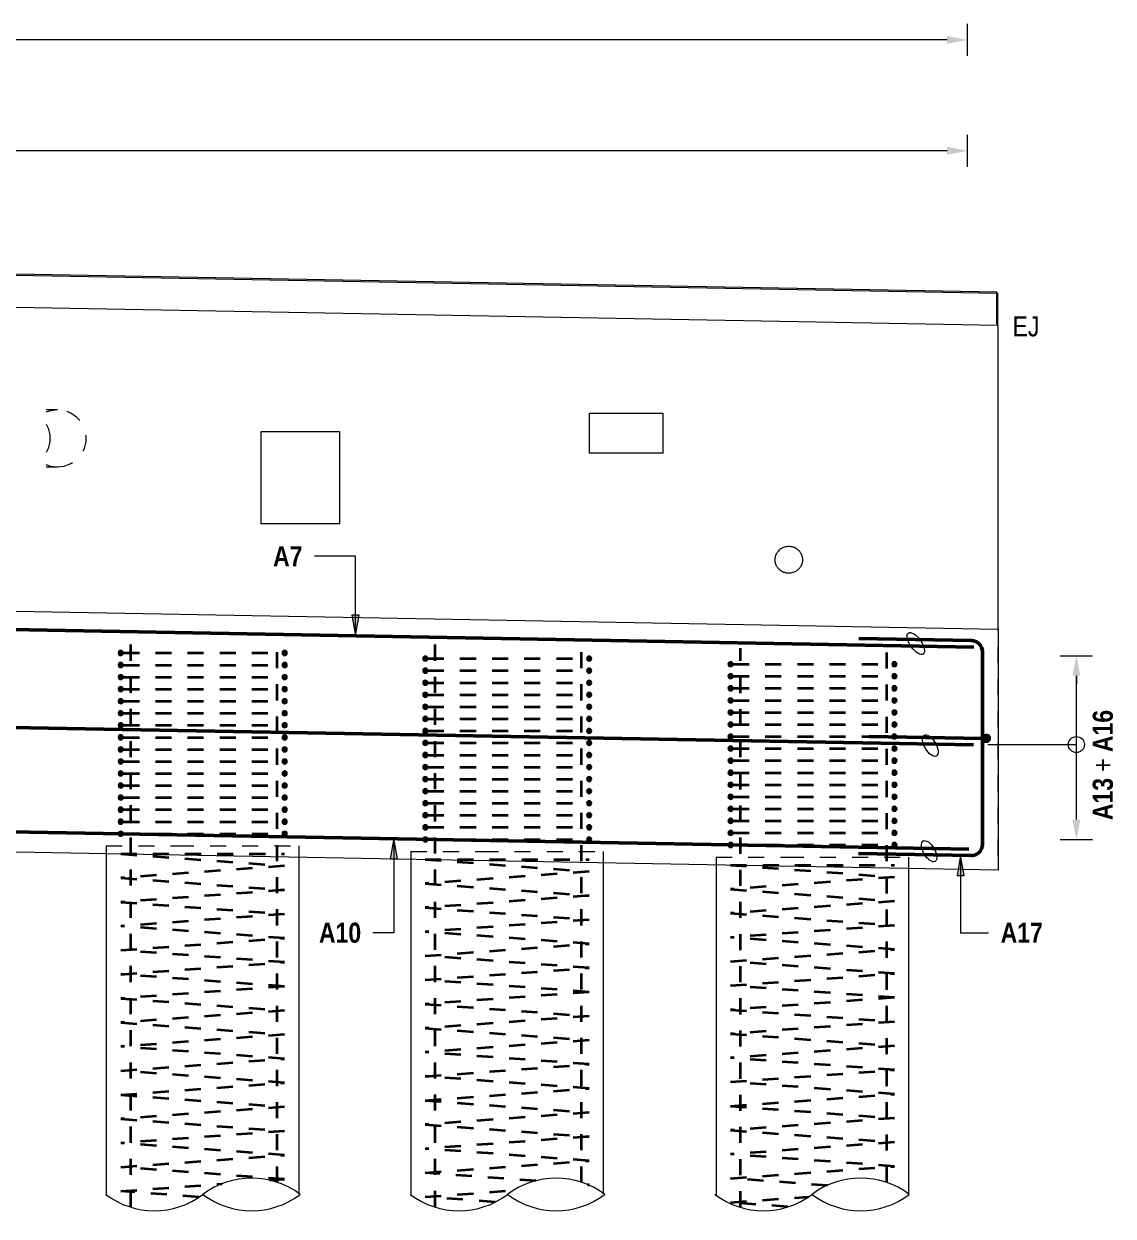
# Model space of a CAD drawing. Header units: metres. Extents: x -1137 to -1030, y 3 to 549.
# Drawn here: x -1072.3 to -1065.52, y 16.15 to 23.57 of the extents above; entities that cross this region are included whole.
import ezdxf

# ---------------------------------------------------------------- set-up
doc = ezdxf.new("R2010")
doc.units = ezdxf.units.M
doc.linetypes.add('JacobsDash', pattern=[0.0045, 0.003, -0.0015])
for name, color, linetype, lineweight in [('A-ANNO-NOTE', 7, 'Continuous', 9), ('A-DETL', 7, 'Continuous', 13), ('A-DETL-GENF', 7, 'Continuous', 9), ('G-ANNO-TEXT', 7, 'Continuous', 9), ('S-BEAM', 7, 'Continuous', 50), ('S-BEAM-HDLN', 7, 'JacobsDash', 18), ('S-FNDN', 7, 'Continuous', 50), ('S-FNDN-HDLN', 7, 'JacobsDash', 18)]:
    doc.layers.add(name, color=color, linetype=linetype, lineweight=lineweight)
doc.styles.add('Arial Narrow_1', font='ARIALN.TTF', dxfattribs={"height": 0.125})
doc.styles.add('Arial Narrow_B', font='ARIALNB.TTF', dxfattribs={"height": 0.125})

# ---------------------------------------------------------------- blocks, each defined once
blk = doc.blocks.new('01_SFO_FRP_Pile_CastInPlace_CS_BR08 - CAST-IN-PLACE PILE - 1200-8642320-DRG-2873075 - ELEVATION - ABUTMENT B Copy 1')
at = {"layer": 'S-FNDN', "lineweight": 13}
for p, q in [((-1106.7985, 18.3321), (-1106.7985, 16.2771)), ((-1105.5985, 16.2836), (-1105.5985, 18.3102))]:
    blk.add_line(p, q, dxfattribs=at)
at = {"layer": 'S-FNDN-HDLN', "lineweight": 13}
for p, q in [((-1106.7985, 18.3819), (-1106.7985, 18.3321)), ((-1106.7985, 18.3819), (-1106.3526, 18.3819)), ((-1106.3526, 18.3819), (-1105.5985, 18.3819)), ((-1105.5985, 18.3102), (-1105.5985, 18.3819))]:
    blk.add_line(p, q, dxfattribs=at)
blk = doc.blocks.new('01_SFO_FRP_Pile_CastInPlace_CS_BR08 - CAST-IN-PLACE PILE - 1200-8642223-DRG-2873075 - ELEVATION - ABUTMENT B Copy 1')
at = {"layer": 'S-FNDN', "lineweight": 13}
for p, q in [((-1110.5931, 18.4014), (-1110.5931, 16.2801)), ((-1109.3931, 16.2865), (-1109.3931, 18.3795))]:
    blk.add_line(p, q, dxfattribs=at)
at = {"layer": 'S-FNDN-HDLN', "lineweight": 13}
for p, q in [((-1110.5931, 18.4519), (-1110.5931, 18.4014)), ((-1110.5931, 18.4519), (-1110.1472, 18.4519)), ((-1110.1472, 18.4519), (-1109.3931, 18.4519)), ((-1109.3931, 18.3795), (-1109.3931, 18.4519))]:
    blk.add_line(p, q, dxfattribs=at)
blk = doc.blocks.new('01_SFO_FRP_Pile_CastInPlace_CS_BR08 - CAST-IN-PLACE PILE - 1200-8642276-DRG-2873075 - ELEVATION - ABUTMENT B Copy 1')
at = {"layer": 'S-FNDN', "lineweight": 13}
for p, q in [((-1108.6981, 18.3668), (-1108.6981, 16.2801)), ((-1107.4981, 16.2865), (-1107.4981, 18.3449))]:
    blk.add_line(p, q, dxfattribs=at)
at = {"layer": 'S-FNDN-HDLN', "lineweight": 13}
for p, q in [((-1108.6981, 18.4169), (-1108.6981, 18.3668)), ((-1108.6981, 18.4169), (-1108.2522, 18.4169)), ((-1108.2522, 18.4169), (-1107.4981, 18.4169)), ((-1107.4981, 18.3449), (-1107.4981, 18.4169))]:
    blk.add_line(p, q, dxfattribs=at)
blk = doc.blocks.new('S_Det_Reinf_Bar Section_2D Grey - N32-6361576-DRG-2873075 - ELEVATION - ABUTMENT B Copy 1')
at = {"layer": 'A-DETL-GENF', "true_color": 0x808080}
blk.add_hatch(color=8, dxfattribs=at).paths.add_polyline_path([(-1135.1405, 18.352), (-1135.1364, 18.3526), (-1135.1325, 18.3542), (-1135.1292, 18.3567), (-1135.1267, 18.36), (-1135.1251, 18.3639), (-1135.1245, 18.368), (-1135.1251, 18.3722), (-1135.1267, 18.376), (-1135.1292, 18.3793), (-1135.1325, 18.3819), (-1135.1364, 18.3835), (-1135.1405, 18.384), (-1135.1447, 18.3835), (-1135.1485, 18.3819), (-1135.1519, 18.3793), (-1135.1544, 18.376), (-1135.156, 18.3722), (-1135.1565, 18.368), (-1135.156, 18.3639), (-1135.1544, 18.36), (-1135.1519, 18.3567), (-1135.1485, 18.3542), (-1135.1447, 18.3526)])
at = {"layer": 'A-DETL-GENF', "color": 8, "lineweight": 18, "true_color": 0x808080}
for start, end in [(0, 180), (180, 0)]:
    blk.add_arc((-1135.1405, 18.368), 0.016, start, end, dxfattribs=at)
blk = doc.blocks.new('S_Det_Reinf_Bar Section_2D Grey - N32-6361679-DRG-2873075 - ELEVATION - ABUTMENT B Copy 1')
at = {"layer": 'A-DETL-GENF', "true_color": 0x808080}
blk.add_hatch(color=8, dxfattribs=at).paths.add_polyline_path([(-1134.1205, 18.352), (-1134.1153, 18.353), (-1134.1125, 18.3542), (-1134.1092, 18.3567), (-1134.1067, 18.36), (-1134.1051, 18.3639), (-1134.1045, 18.368), (-1134.1051, 18.3722), (-1134.1067, 18.376), (-1134.1092, 18.3793), (-1134.1125, 18.3819), (-1134.1164, 18.3835), (-1134.1205, 18.384), (-1134.1247, 18.3835), (-1134.1285, 18.3819), (-1134.1319, 18.3793), (-1134.1344, 18.376), (-1134.136, 18.3722), (-1134.1365, 18.368), (-1134.136, 18.3639), (-1134.1344, 18.36), (-1134.1319, 18.3567), (-1134.1285, 18.3542), (-1134.1247, 18.3526)])
at = {"layer": 'A-DETL-GENF', "color": 8, "lineweight": 18, "true_color": 0x808080}
for start, end in [(0, 180), (180, 0)]:
    blk.add_arc((-1134.1205, 18.368), 0.016, start, end, dxfattribs=at)
blk = doc.blocks.new('CS_DET_Pile-Column_BreakLine - CS_Tubular BreakLine-6356722-DRG-2873075 - ELEVATION - ABUTMENT B Copy 1')
at = {"layer": 'A-DETL-GENF', "lineweight": 18}
for centre, start, end in [((-1132.1987, 15.8813), 52.95733, 127.04267), ((-1132.8037, 16.6829), 232.95733, 307.04267), ((-1132.1987, 16.6829), 232.95733, 307.04267)]:
    blk.add_arc(centre, 0.5022, start, end, dxfattribs=at)
blk = doc.blocks.new('CS_DET_Rebar Combined - Multiple Bar-7574218-DRG-2873075 - ELEVATION - ABUTMENT B Copy 1')
at = {"layer": 'A-DETL-GENF'}
blk.add_hatch(color=256, dxfattribs=at).paths.add_polyline_path([(-1105.116, 19.0951), (-1105.1095, 19.0958), (-1105.1034, 19.0982), (-1105.0982, 19.1021), (-1105.0941, 19.1072), (-1105.0916, 19.1132), (-1105.0906, 19.1197), (-1105.0914, 19.1262), (-1105.0938, 19.1322), (-1105.0977, 19.1375), (-1105.1028, 19.1415), (-1105.1088, 19.1441), (-1105.1152, 19.1451), (-1105.1217, 19.1443), (-1105.1278, 19.1419), (-1105.133, 19.138), (-1105.1371, 19.1329), (-1105.1397, 19.1269), (-1105.1406, 19.1204), (-1105.1398, 19.114), (-1105.1374, 19.1079), (-1105.1335, 19.1026), (-1105.1284, 19.0986), (-1105.1224, 19.096)])
at = {"layer": 'A-DETL-GENF', "lineweight": 50}
blk.add_line((-1105.8455, 19.1311), (-1105.1406, 19.1204), dxfattribs=at)
at = {"layer": 'A-DETL-GENF'}
for start, end in [(359.13211, 179.13211), (179.13211, 359.13211)]:
    blk.add_arc((-1105.1156, 19.1201), 0.025, start, end, dxfattribs=at)
blk = doc.blocks.new('T2DExtentArrowReinf_v1 - Extent-9258357-DRG-2873075 - ELEVATION - ABUTMENT B Copy 1')
at = {"layer": 'A-DETL-GENF'}
for p, q in [((-1105.2363, 22.7874), (-1105.2363, 22.7674)), ((-1105.3613, 22.7774), (-1135.5289, 22.7774))]:
    blk.add_line(p, q, dxfattribs=at)
blk = doc.blocks.new('T2DExtentArrowReinf_v1 - Extent-9268401-DRG-2873075 - ELEVATION - ABUTMENT B Copy 1')
at = {"layer": 'A-DETL-GENF'}
for p, q in [((-1104.5666, 19.6347), (-1104.5566, 19.6347)), ((-1104.5566, 18.6149), (-1104.5566, 19.5097)), ((-1104.5466, 18.4899), (-1104.5853, 18.4899))]:
    blk.add_line(p, q, dxfattribs=at)
blk = doc.blocks.new('T2DExtentArrowReinf_v1 - Extent-9257225-DRG-2873075 - ELEVATION - ABUTMENT B Copy 1')
at = {"layer": 'A-DETL-GENF'}
for p, q in [((-1105.3613, 23.4674), (-1135.5289, 23.4674)), ((-1105.2363, 23.4774), (-1105.2363, 23.3742))]:
    blk.add_line(p, q, dxfattribs=at)

msp = doc.modelspace()

# ---------------------------------------------------------------- hatches: boundary and pattern name
at = {"layer": 'A-ANNO-NOTE'}
for points in [[(-1066.5567, 23.4424), (-1066.4317, 23.4674), (-1066.5567, 23.4924)], [(-1066.5567, 22.7524), (-1066.4317, 22.7774), (-1066.5567, 22.8024)], [(-1065.727, 19.5097), (-1065.752, 19.6347), (-1065.777, 19.5097)], [(-1065.752, 18.4899), (-1065.727, 18.6149), (-1065.777, 18.6149)]]:
    msp.add_hatch(color=256, dxfattribs=at).paths.add_polyline_path(points)
at = {"layer": 'G-ANNO-TEXT'}
for points in [[(-1070.2374, 19.7616), (-1070.2154, 19.8866), (-1070.2595, 19.8866)], [(-1069.9988, 18.4965), (-1070.0209, 18.3715), (-1069.9768, 18.3715)], [(-1066.4726, 18.3919), (-1066.4946, 18.2669), (-1066.4506, 18.2669)]]:
    msp.add_hatch(color=256, dxfattribs=at).paths.add_polyline_path(points)

# ---------------------------------------------------------------- linework, layer by layer
at = {"layer": 'A-ANNO-NOTE'}
for p, q in [((-1066.4317, 23.5674), (-1066.4317, 23.3674)), ((-1066.5567, 23.4674), (-1066.6067, 23.4674)), ((-1066.4317, 22.8774), (-1066.4317, 22.6774)), ((-1066.5567, 22.7774), (-1066.6067, 22.7774)), ((-1065.852, 19.6347), (-1065.652, 19.6347)), ((-1065.752, 19.5097), (-1065.752, 19.4597)), ((-1065.752, 18.6149), (-1065.752, 18.6649)), ((-1065.652, 18.4899), (-1065.852, 18.4899))]:
    msp.add_line(p, q, dxfattribs=at)
msp.add_circle((-1065.752, 19.0819), 0.05, dxfattribs=at)
at = {"layer": 'A-DETL'}
for p, q in [((-1066.2467, 21.8974), (-1080.2634, 22.153)), ((-1066.2467, 21.6974), (-1066.2467, 21.8974)), ((-1066.302, 19.0819), (-1065.752, 19.0819))]:
    msp.add_line(p, q, dxfattribs=at)
at = {"layer": 'A-DETL', "lineweight": 18}
for p, q in [((-1078.0121, 22.1056), (-1066.2407, 21.8907)), ((-1068.7818, 21.145), (-1068.325, 21.145)), ((-1068.7818, 20.895), (-1068.7818, 21.145)), ((-1068.325, 21.145), (-1068.325, 20.895)), ((-1070.8253, 21.0301), (-1070.3381, 21.0308)), ((-1070.8253, 20.4551), (-1070.8253, 21.0301)), ((-1070.3381, 21.0308), (-1070.3381, 20.4558)), ((-1068.325, 20.895), (-1068.7818, 20.895)), ((-1070.3381, 20.4558), (-1070.8253, 20.4551))]:
    msp.add_line(p, q, dxfattribs=at)
at = {"layer": 'A-DETL', "color": 5, "lineweight": 9, "true_color": 0x0000ff}
msp.add_line((-1066.2407, 21.6906), (-1066.2407, 21.8907), dxfattribs=at)
at = {"layer": 'A-DETL', "lineweight": 50}
for p, q in [((-1078.3872, 19.9077), (-1066.3892, 19.6889)), ((-1067.105, 19.7428), (-1066.4051, 19.73)), ((-1066.3364, 19.6601), (-1066.3364, 18.4607)), ((-1076.7419, 19.2684), (-1066.3917, 19.0797)), ((-1066.4218, 18.431), (-1078.4198, 18.6497)), ((-1066.4076, 18.3907), (-1067.1075, 18.4035))]:
    msp.add_line(p, q, dxfattribs=at)
at = {"layer": 'A-DETL', "color": 8, "linetype": 'JacobsDash', "lineweight": 35, "true_color": 0x808080}
for p, q in [((-1071.6359, 16.204), (-1071.6359, 19.7519)), ((-1070.7259, 16.3568), (-1070.7259, 19.7319)), ((-1069.7409, 16.204), (-1069.7409, 19.7169)), ((-1068.8309, 16.3568), (-1068.8309, 19.6969)), ((-1067.8413, 16.2026), (-1067.8413, 19.6819)), ((-1071.6825, 19.6519), (-1070.6945, 19.6519)), ((-1069.7875, 19.6169), (-1068.7995, 19.6169)), ((-1066.9313, 16.3554), (-1066.9313, 19.6619)), ((-1071.6825, 19.5769), (-1070.6945, 19.5769)), ((-1069.7875, 19.5419), (-1068.7995, 19.5419)), ((-1067.8879, 19.5819), (-1066.8999, 19.5819)), ((-1071.6825, 19.5019), (-1070.6945, 19.5019)), ((-1069.7875, 19.4669), (-1068.7995, 19.4669)), ((-1067.8879, 19.5069), (-1066.8999, 19.5069)), ((-1071.6825, 19.4269), (-1070.6945, 19.4269)), ((-1069.7875, 19.3919), (-1068.7995, 19.3919)), ((-1067.8879, 19.4319), (-1066.8999, 19.4319)), ((-1071.6825, 19.3519), (-1070.6945, 19.3519)), ((-1069.7875, 19.3169), (-1068.7995, 19.3169)), ((-1067.8879, 19.3569), (-1066.8999, 19.3569)), ((-1071.6825, 19.2769), (-1070.6945, 19.2769)), ((-1069.7875, 19.2419), (-1068.7995, 19.2419)), ((-1067.8879, 19.2819), (-1066.8999, 19.2819)), ((-1071.6825, 19.2019), (-1070.6945, 19.2019)), ((-1069.7875, 19.1669), (-1068.7995, 19.1669)), ((-1067.8879, 19.2069), (-1066.8999, 19.2069)), ((-1071.6825, 19.1269), (-1070.6945, 19.1269)), ((-1069.7875, 19.0919), (-1068.7995, 19.0919)), ((-1067.8879, 19.1319), (-1066.8999, 19.1319)), ((-1071.6825, 19.0519), (-1070.6945, 19.0519)), ((-1069.7875, 19.0169), (-1068.7995, 19.0169)), ((-1067.8879, 19.0569), (-1066.8999, 19.0569)), ((-1071.6825, 18.9769), (-1070.6945, 18.9769)), ((-1069.7875, 18.9419), (-1068.7995, 18.9419)), ((-1067.8879, 18.9819), (-1066.8999, 18.9819)), ((-1071.6825, 18.9019), (-1070.6945, 18.9019)), ((-1069.7875, 18.8669), (-1068.7995, 18.8669)), ((-1067.8879, 18.9069), (-1066.8999, 18.9069)), ((-1071.6825, 18.8269), (-1070.6945, 18.8269)), ((-1069.7875, 18.7919), (-1068.7995, 18.7919)), ((-1067.8879, 18.8319), (-1066.8999, 18.8319)), ((-1071.6825, 18.7519), (-1070.6945, 18.7519)), ((-1069.7875, 18.7169), (-1068.7995, 18.7169)), ((-1067.8879, 18.7569), (-1066.8999, 18.7569)), ((-1071.6825, 18.6769), (-1070.6945, 18.6769)), ((-1069.7875, 18.6419), (-1068.7995, 18.6419)), ((-1067.8879, 18.6819), (-1066.8999, 18.6819)), ((-1071.6825, 18.6019), (-1070.6945, 18.6019)), ((-1069.7875, 18.5669), (-1068.7995, 18.5669)), ((-1067.8879, 18.6069), (-1066.8999, 18.6069)), ((-1071.6825, 18.5269), (-1070.6945, 18.5269)), ((-1069.7875, 18.4919), (-1068.7995, 18.4919)), ((-1067.8879, 18.5319), (-1066.8999, 18.5319)), ((-1067.8879, 18.4569), (-1066.8999, 18.4569)), ((-1071.6985, 18.4019), (-1070.6785, 18.3269)), ((-1071.6985, 18.4019), (-1070.6785, 18.4019)), ((-1069.8035, 18.3669), (-1068.7835, 18.2919)), ((-1069.8035, 18.3669), (-1068.7835, 18.3669)), ((-1067.9039, 18.3319), (-1066.8839, 18.2569)), ((-1067.9039, 18.3319), (-1066.8839, 18.3319)), ((-1070.6785, 18.3269), (-1071.6985, 18.2519)), ((-1068.7835, 18.2919), (-1069.8035, 18.2169)), ((-1066.8839, 18.2569), (-1067.9039, 18.1819)), ((-1071.6985, 18.2519), (-1070.6785, 18.1769)), ((-1069.8035, 18.2169), (-1068.7835, 18.1419)), ((-1067.9039, 18.1819), (-1066.8839, 18.1069)), ((-1070.6785, 18.1769), (-1071.6985, 18.1019)), ((-1068.7835, 18.1419), (-1069.8035, 18.0669)), ((-1066.8839, 18.1069), (-1067.9039, 18.0319)), ((-1071.6985, 18.1019), (-1070.6785, 18.0269)), ((-1069.8035, 18.0669), (-1068.7835, 17.9919)), ((-1067.9039, 18.0319), (-1066.8839, 17.9569)), ((-1070.6785, 18.0269), (-1071.6985, 17.9519)), ((-1068.7835, 17.9919), (-1069.8035, 17.9169)), ((-1070.6785, 17.8769), (-1071.6985, 17.9519)), ((-1068.7835, 17.8419), (-1069.8035, 17.9169)), ((-1066.8839, 17.9569), (-1067.9039, 17.8819)), ((-1071.6985, 17.8019), (-1070.6785, 17.8769)), ((-1069.8035, 17.7669), (-1068.7835, 17.8419)), ((-1066.8839, 17.8069), (-1067.9039, 17.8819)), ((-1070.6785, 17.7269), (-1071.6985, 17.8019)), ((-1068.7835, 17.6919), (-1069.8035, 17.7669)), ((-1067.9039, 17.7319), (-1066.8839, 17.8069)), ((-1071.6985, 17.6519), (-1070.6785, 17.7269)), ((-1069.8035, 17.6169), (-1068.7835, 17.6919)), ((-1066.8839, 17.6569), (-1067.9039, 17.7319)), ((-1070.6785, 17.5769), (-1071.6985, 17.6519)), ((-1068.7835, 17.5419), (-1069.8035, 17.6169)), ((-1067.9039, 17.5819), (-1066.8839, 17.6569)), ((-1070.6785, 17.5769), (-1071.6985, 17.5019)), ((-1068.7835, 17.5419), (-1069.8035, 17.4669)), ((-1066.8839, 17.5069), (-1067.9039, 17.5819)), ((-1071.6985, 17.5019), (-1070.6785, 17.4269)), ((-1069.8035, 17.4669), (-1068.7835, 17.3919)), ((-1066.8839, 17.5069), (-1067.9039, 17.4319)), ((-1070.6785, 17.4269), (-1071.6985, 17.3519)), ((-1068.7835, 17.3919), (-1069.8035, 17.3169)), ((-1067.9039, 17.4319), (-1066.8839, 17.3569)), ((-1071.6985, 17.3519), (-1070.6785, 17.2769)), ((-1069.8035, 17.3169), (-1068.7835, 17.2419)), ((-1066.8839, 17.3569), (-1067.9039, 17.2819)), ((-1070.6785, 17.2769), (-1071.6985, 17.2019)), ((-1068.7835, 17.2419), (-1069.8035, 17.1669)), ((-1067.9039, 17.2819), (-1066.8839, 17.2069)), ((-1070.6785, 17.1269), (-1071.6985, 17.2019)), ((-1068.7835, 17.0919), (-1069.8035, 17.1669)), ((-1066.8839, 17.2069), (-1067.9039, 17.1319)), ((-1071.6985, 17.0519), (-1070.6785, 17.1269)), ((-1069.8035, 17.0169), (-1068.7835, 17.0919)), ((-1066.8839, 17.0569), (-1067.9039, 17.1319)), ((-1070.6785, 16.9769), (-1071.6985, 17.0519)), ((-1068.7835, 16.9419), (-1069.8035, 17.0169)), ((-1067.9039, 16.9819), (-1066.8839, 17.0569)), ((-1071.6985, 16.9019), (-1070.6785, 16.9769)), ((-1069.8035, 16.8669), (-1068.7835, 16.9419)), ((-1066.8839, 16.9069), (-1067.9039, 16.9819)), ((-1071.6985, 16.9019), (-1070.6785, 16.8269)), ((-1069.8035, 16.8669), (-1068.7835, 16.7919)), ((-1067.9039, 16.8319), (-1066.8839, 16.9069)), ((-1070.6785, 16.8269), (-1071.6985, 16.7519)), ((-1068.7835, 16.7919), (-1069.8035, 16.7169)), ((-1067.9039, 16.8319), (-1066.8839, 16.7569)), ((-1071.6985, 16.7519), (-1070.6785, 16.6769)), ((-1069.8035, 16.7169), (-1068.7835, 16.6419)), ((-1066.8839, 16.7569), (-1067.9039, 16.6819)), ((-1070.6785, 16.6769), (-1071.6985, 16.6019)), ((-1068.7835, 16.6419), (-1069.8035, 16.5669)), ((-1067.9039, 16.6819), (-1066.8839, 16.6069)), ((-1070.6785, 16.5269), (-1071.6985, 16.6019)), ((-1068.7835, 16.4919), (-1069.8035, 16.5669)), ((-1066.8839, 16.6069), (-1067.9039, 16.5319)), ((-1071.6985, 16.4519), (-1070.6785, 16.5269)), ((-1069.8035, 16.4169), (-1068.7835, 16.4919)), ((-1066.8839, 16.4569), (-1067.9039, 16.5319)), ((-1070.6785, 16.3769), (-1071.6985, 16.4519)), ((-1069.1151, 16.3663), (-1069.8035, 16.4169)), ((-1067.9039, 16.3819), (-1066.8839, 16.4569)), ((-1071.6985, 16.3019), (-1071.0672, 16.3483)), ((-1070.771, 16.3701), (-1070.6785, 16.3769)), ((-1068.7835, 16.3419), (-1068.7937, 16.3427)), ((-1068.7909, 16.3414), (-1068.7835, 16.3419)), ((-1067.3006, 16.3376), (-1067.9039, 16.3819)), ((-1071.2113, 16.2661), (-1071.6985, 16.3019)), ((-1069.8035, 16.2669), (-1069.2524, 16.3074)), ((-1069.3693, 16.235), (-1069.8035, 16.2669)), ((-1067.9039, 16.2319), (-1067.419, 16.2676)), ((-1067.5467, 16.2057), (-1067.9039, 16.2319))]:
    msp.add_line(p, q, dxfattribs=at)
at = {"layer": 'A-DETL', "lineweight": 50}
for centre, start, end in [((-1066.4064, 19.6601), 0, 88.95536), ((-1066.4064, 18.4607), 268.95536, 0)]:
    msp.add_arc(centre, 0.07, start, end, dxfattribs=at)
at = {"layer": 'A-DETL'}
for centre, major_axis, ratio in [((-1066.751, 19.7106), (-0.0459, 0.0655), 0.4375), ((-1066.6609, 19.0757), (-0.0375, 0.065), 0.466667), ((-1066.668, 18.418), (-0.0369, 0.0639), 0.474049)]:
    msp.add_ellipse(centre, major_axis=major_axis, ratio=ratio, dxfattribs=at)
at = {"layer": 'A-DETL', "lineweight": 18}
for points in [[(-1067.5413, 20.148), (-1067.5448, 20.148), (-1067.5517, 20.1484), (-1067.5618, 20.1502), (-1067.57, 20.1528), (-1067.5764, 20.1554), (-1067.581, 20.1576), (-1067.5854, 20.1601), (-1067.5898, 20.1628), (-1067.594, 20.1659), (-1067.5992, 20.1702), (-1067.6041, 20.175), (-1067.6085, 20.1802), (-1067.6125, 20.1856), (-1067.6161, 20.1914), (-1067.6191, 20.1975), (-1067.6211, 20.2022), (-1067.6228, 20.207), (-1067.6246, 20.2135), (-1067.6259, 20.2202), (-1067.6265, 20.2269), (-1067.6267, 20.2337), (-1067.6263, 20.2405), (-1067.6252, 20.2471), (-1067.6241, 20.2521), (-1067.6228, 20.257), (-1067.621, 20.2622), (-1067.6186, 20.2676), (-1067.6156, 20.2733), (-1067.6123, 20.2787), (-1067.6073, 20.2855), (-1067.6014, 20.2919), (-1067.595, 20.2974), (-1067.5898, 20.3012), (-1067.5843, 20.3046), (-1067.5768, 20.3086), (-1067.5627, 20.3141), (-1067.5501, 20.316), (-1067.5413, 20.316)], [(-1067.5413, 20.316), (-1067.5378, 20.316), (-1067.5309, 20.3156), (-1067.5209, 20.3138), (-1067.5127, 20.3112), (-1067.5063, 20.3086), (-1067.5017, 20.3064), (-1067.4972, 20.3039), (-1067.4929, 20.3012), (-1067.4887, 20.2981), (-1067.4834, 20.2938), (-1067.4786, 20.289), (-1067.4741, 20.2838), (-1067.4701, 20.2784), (-1067.4665, 20.2726), (-1067.4635, 20.2665), (-1067.4615, 20.2618), (-1067.4599, 20.257), (-1067.458, 20.2505), (-1067.4568, 20.2438), (-1067.4562, 20.2371), (-1067.456, 20.2303), (-1067.4564, 20.2235), (-1067.4574, 20.2169), (-1067.4585, 20.2119), (-1067.4599, 20.207), (-1067.4617, 20.2018), (-1067.464, 20.1964), (-1067.467, 20.1907), (-1067.4704, 20.1853), (-1067.4754, 20.1785), (-1067.4812, 20.1721), (-1067.4876, 20.1666), (-1067.4928, 20.1628), (-1067.4983, 20.1594), (-1067.5058, 20.1554), (-1067.52, 20.1499), (-1067.5326, 20.148), (-1067.5413, 20.148)]]:
    msp.add_open_spline(points, degree=3, knots=[0, 0, 0, 0, 0.038462, 0.076923, 0.115385, 0.134615, 0.153846, 0.173077, 0.192308, 0.211538, 0.230769, 0.269231, 0.288462, 0.307692, 0.346154, 0.365385, 0.384615, 0.403846, 0.423077, 0.461538, 0.480769, 0.5, 0.538462, 0.557692, 0.576923, 0.596154, 0.615385, 0.639423, 0.663462, 0.6875, 0.711538, 0.759615, 0.783654, 0.807692, 0.831731, 0.855769, 0.903846, 1, 1, 1, 1], dxfattribs=at)
at = {"layer": 'G-ANNO-TEXT'}
for p, q in [((-1070.2374, 20.2541), (-1070.4934, 20.2541)), ((-1070.2374, 19.7616), (-1070.2374, 20.2541)), ((-1070.2154, 19.8866), (-1070.2595, 19.8866)), ((-1070.2595, 19.8866), (-1070.2374, 19.7616)), ((-1070.2374, 19.7616), (-1070.2154, 19.8866)), ((-1069.9988, 18.4965), (-1070.0209, 18.3715)), ((-1069.9768, 18.3715), (-1069.9988, 18.4965)), ((-1069.9988, 18.4965), (-1069.9988, 17.9109)), ((-1070.0209, 18.3715), (-1069.9768, 18.3715)), ((-1066.4726, 18.3919), (-1066.4946, 18.2669)), ((-1066.4506, 18.2669), (-1066.4726, 18.3919)), ((-1066.4726, 18.3919), (-1066.4726, 17.9109)), ((-1066.4946, 18.2669), (-1066.4506, 18.2669)), ((-1070.1205, 17.9109), (-1070.1287, 17.9109)), ((-1069.9988, 17.9109), (-1070.1205, 17.9109)), ((-1066.4726, 17.9109), (-1066.2982, 17.9109))]:
    msp.add_line(p, q, dxfattribs=at)
at = {"layer": 'S-BEAM', "lineweight": 13}
for p, q in [((-1066.239, 21.6906), (-1078.0158, 21.9057)), ((-1066.239, 19.8003), (-1066.239, 21.6906)), ((-1078.0158, 20.0154), (-1066.2395, 19.8003)), ((-1066.2395, 19.8003), (-1066.2385, 19.8003)), ((-1066.2385, 19.8003), (-1066.2385, 18.3)), ((-1066.2395, 18.3), (-1078.0158, 18.5151)), ((-1066.2385, 18.3), (-1066.2395, 18.3))]:
    msp.add_line(p, q, dxfattribs=at)
at = {"layer": 'S-BEAM', "lineweight": 13, "flags": 128}
msp.add_lwpolyline([(-1072.162, 21.0753), (-1072.1501, 21.0504), (-1072.1397, 21.0089), (-1072.1397, 20.9661), (-1072.1501, 20.9246), (-1072.162, 20.8997)], dxfattribs=at)
at = {"layer": 'S-BEAM-HDLN', "color": 8, "lineweight": 13, "true_color": 0x808080}
for p, q in [((-1066.2405, 21.6906), (-1066.2405, 18.3001)), ((-1072.0928, 21.165), (-1072.1631, 21.165)), ((-1072.1631, 20.81), (-1072.0928, 20.81))]:
    msp.add_line(p, q, dxfattribs=at)
at = {"layer": 'S-BEAM-HDLN', "color": 8, "lineweight": 13, "true_color": 0x808080, "flags": 128}
for points in [[(-1072.0928, 21.165), (-1072.136, 21.1598), (-1072.1635, 21.1508)], [(-1072.0928, 20.81), (-1072.0497, 20.8152), (-1072.0091, 20.8303), (-1071.9734, 20.8546), (-1071.9446, 20.8867), (-1071.9244, 20.9246), (-1071.914, 20.9661), (-1071.914, 21.0089), (-1071.9244, 21.0504), (-1071.9446, 21.0883), (-1071.9734, 21.1204), (-1072.0091, 21.1447), (-1072.0497, 21.1598), (-1072.0928, 21.165)], [(-1072.1635, 20.8242), (-1072.136, 20.8152), (-1072.0928, 20.81)]]:
    msp.add_lwpolyline(points, dxfattribs=at)

# ---------------------------------------------------------------- block references
at = {"layer": 'A-DETL-GENF'}
for name, p in [('T2DExtentArrowReinf_v1 - Extent-9257225-DRG-2873075 - ELEVATION - ABUTMENT B Copy 1', (38.8046, 0)), ('T2DExtentArrowReinf_v1 - Extent-9258357-DRG-2873075 - ELEVATION - ABUTMENT B Copy 1', (38.8046, 0)), ('T2DExtentArrowReinf_v1 - Extent-9268401-DRG-2873075 - ELEVATION - ABUTMENT B Copy 1', (38.8046, 0)), ('CS_DET_Rebar Combined - Multiple Bar-7574218-DRG-2873075 - ELEVATION - ABUTMENT B Copy 1', (38.8046, 0)), ('CS_DET_Pile-Column_BreakLine - CS_Tubular BreakLine-6356722-DRG-2873075 - ELEVATION - ABUTMENT B Copy 1', (61.3146, 0)), ('CS_DET_Pile-Column_BreakLine - CS_Tubular BreakLine-6356722-DRG-2873075 - ELEVATION - ABUTMENT B Copy 1', (63.2096, 0)), ('CS_DET_Pile-Column_BreakLine - CS_Tubular BreakLine-6356722-DRG-2873075 - ELEVATION - ABUTMENT B Copy 1', (65.1046, 0))]:
    msp.add_blockref(name, p, dxfattribs=at)
at = {"layer": 'A-DETL-GENF', "color": 8, "true_color": 0x808080}
for name, p in [('S_Det_Reinf_Bar Section_2D Grey - N32-6361576-DRG-2873075 - ELEVATION - ABUTMENT B Copy 1', (63.442, 1.2839)), ('S_Det_Reinf_Bar Section_2D Grey - N32-6361679-DRG-2873075 - ELEVATION - ABUTMENT B Copy 1', (63.442, 1.2839)), ('S_Det_Reinf_Bar Section_2D Grey - N32-6361576-DRG-2873075 - ELEVATION - ABUTMENT B Copy 1', (63.442, 1.2089)), ('S_Det_Reinf_Bar Section_2D Grey - N32-6361679-DRG-2873075 - ELEVATION - ABUTMENT B Copy 1', (63.442, 1.2089)), ('S_Det_Reinf_Bar Section_2D Grey - N32-6361576-DRG-2873075 - ELEVATION - ABUTMENT B Copy 1', (65.337, 1.2489)), ('S_Det_Reinf_Bar Section_2D Grey - N32-6361679-DRG-2873075 - ELEVATION - ABUTMENT B Copy 1', (65.337, 1.2489)), ('S_Det_Reinf_Bar Section_2D Grey - N32-6361576-DRG-2873075 - ELEVATION - ABUTMENT B Copy 1', (67.2366, 1.2139)), ('S_Det_Reinf_Bar Section_2D Grey - N32-6361679-DRG-2873075 - ELEVATION - ABUTMENT B Copy 1', (67.2366, 1.2139)), ('S_Det_Reinf_Bar Section_2D Grey - N32-6361576-DRG-2873075 - ELEVATION - ABUTMENT B Copy 1', (63.442, 1.1339)), ('S_Det_Reinf_Bar Section_2D Grey - N32-6361679-DRG-2873075 - ELEVATION - ABUTMENT B Copy 1', (63.442, 1.1339)), ('S_Det_Reinf_Bar Section_2D Grey - N32-6361576-DRG-2873075 - ELEVATION - ABUTMENT B Copy 1', (65.337, 1.1739)), ('S_Det_Reinf_Bar Section_2D Grey - N32-6361679-DRG-2873075 - ELEVATION - ABUTMENT B Copy 1', (65.337, 1.1739)), ('S_Det_Reinf_Bar Section_2D Grey - N32-6361576-DRG-2873075 - ELEVATION - ABUTMENT B Copy 1', (67.2366, 1.1389)), ('S_Det_Reinf_Bar Section_2D Grey - N32-6361679-DRG-2873075 - ELEVATION - ABUTMENT B Copy 1', (67.2366, 1.1389)), ('S_Det_Reinf_Bar Section_2D Grey - N32-6361576-DRG-2873075 - ELEVATION - ABUTMENT B Copy 1', (63.442, 1.0589)), ('S_Det_Reinf_Bar Section_2D Grey - N32-6361679-DRG-2873075 - ELEVATION - ABUTMENT B Copy 1', (63.442, 1.0589)), ('S_Det_Reinf_Bar Section_2D Grey - N32-6361576-DRG-2873075 - ELEVATION - ABUTMENT B Copy 1', (65.337, 1.0989)), ('S_Det_Reinf_Bar Section_2D Grey - N32-6361679-DRG-2873075 - ELEVATION - ABUTMENT B Copy 1', (65.337, 1.0989)), ('S_Det_Reinf_Bar Section_2D Grey - N32-6361576-DRG-2873075 - ELEVATION - ABUTMENT B Copy 1', (67.2366, 1.0639)), ('S_Det_Reinf_Bar Section_2D Grey - N32-6361679-DRG-2873075 - ELEVATION - ABUTMENT B Copy 1', (67.2366, 1.0639)), ('S_Det_Reinf_Bar Section_2D Grey - N32-6361576-DRG-2873075 - ELEVATION - ABUTMENT B Copy 1', (63.442, 0.9839)), ('S_Det_Reinf_Bar Section_2D Grey - N32-6361679-DRG-2873075 - ELEVATION - ABUTMENT B Copy 1', (63.442, 0.9839)), ('S_Det_Reinf_Bar Section_2D Grey - N32-6361576-DRG-2873075 - ELEVATION - ABUTMENT B Copy 1', (65.337, 1.0239)), ('S_Det_Reinf_Bar Section_2D Grey - N32-6361679-DRG-2873075 - ELEVATION - ABUTMENT B Copy 1', (65.337, 1.0239)), ('S_Det_Reinf_Bar Section_2D Grey - N32-6361576-DRG-2873075 - ELEVATION - ABUTMENT B Copy 1', (67.2366, 0.9889)), ('S_Det_Reinf_Bar Section_2D Grey - N32-6361679-DRG-2873075 - ELEVATION - ABUTMENT B Copy 1', (67.2366, 0.9889)), ('S_Det_Reinf_Bar Section_2D Grey - N32-6361576-DRG-2873075 - ELEVATION - ABUTMENT B Copy 1', (65.337, 0.9489)), ('S_Det_Reinf_Bar Section_2D Grey - N32-6361679-DRG-2873075 - ELEVATION - ABUTMENT B Copy 1', (65.337, 0.9489)), ('S_Det_Reinf_Bar Section_2D Grey - N32-6361576-DRG-2873075 - ELEVATION - ABUTMENT B Copy 1', (67.2366, 0.9139)), ('S_Det_Reinf_Bar Section_2D Grey - N32-6361679-DRG-2873075 - ELEVATION - ABUTMENT B Copy 1', (67.2366, 0.9139)), ('S_Det_Reinf_Bar Section_2D Grey - N32-6361576-DRG-2873075 - ELEVATION - ABUTMENT B Copy 1', (63.442, 0.9089)), ('S_Det_Reinf_Bar Section_2D Grey - N32-6361679-DRG-2873075 - ELEVATION - ABUTMENT B Copy 1', (63.442, 0.9089)), ('S_Det_Reinf_Bar Section_2D Grey - N32-6361576-DRG-2873075 - ELEVATION - ABUTMENT B Copy 1', (65.337, 0.8739)), ('S_Det_Reinf_Bar Section_2D Grey - N32-6361679-DRG-2873075 - ELEVATION - ABUTMENT B Copy 1', (65.337, 0.8739)), ('S_Det_Reinf_Bar Section_2D Grey - N32-6361576-DRG-2873075 - ELEVATION - ABUTMENT B Copy 1', (67.2366, 0.8389)), ('S_Det_Reinf_Bar Section_2D Grey - N32-6361679-DRG-2873075 - ELEVATION - ABUTMENT B Copy 1', (67.2366, 0.8389)), ('S_Det_Reinf_Bar Section_2D Grey - N32-6361576-DRG-2873075 - ELEVATION - ABUTMENT B Copy 1', (63.442, 0.8339)), ('S_Det_Reinf_Bar Section_2D Grey - N32-6361679-DRG-2873075 - ELEVATION - ABUTMENT B Copy 1', (63.442, 0.8339)), ('S_Det_Reinf_Bar Section_2D Grey - N32-6361576-DRG-2873075 - ELEVATION - ABUTMENT B Copy 1', (65.337, 0.7989)), ('S_Det_Reinf_Bar Section_2D Grey - N32-6361679-DRG-2873075 - ELEVATION - ABUTMENT B Copy 1', (65.337, 0.7989)), ('S_Det_Reinf_Bar Section_2D Grey - N32-6361576-DRG-2873075 - ELEVATION - ABUTMENT B Copy 1', (67.2366, 0.7639)), ('S_Det_Reinf_Bar Section_2D Grey - N32-6361679-DRG-2873075 - ELEVATION - ABUTMENT B Copy 1', (67.2366, 0.7639)), ('S_Det_Reinf_Bar Section_2D Grey - N32-6361576-DRG-2873075 - ELEVATION - ABUTMENT B Copy 1', (63.442, 0.7589)), ('S_Det_Reinf_Bar Section_2D Grey - N32-6361679-DRG-2873075 - ELEVATION - ABUTMENT B Copy 1', (63.442, 0.7589)), ('S_Det_Reinf_Bar Section_2D Grey - N32-6361576-DRG-2873075 - ELEVATION - ABUTMENT B Copy 1', (65.337, 0.7239)), ('S_Det_Reinf_Bar Section_2D Grey - N32-6361679-DRG-2873075 - ELEVATION - ABUTMENT B Copy 1', (65.337, 0.7239)), ('S_Det_Reinf_Bar Section_2D Grey - N32-6361576-DRG-2873075 - ELEVATION - ABUTMENT B Copy 1', (67.2366, 0.6889)), ('S_Det_Reinf_Bar Section_2D Grey - N32-6361679-DRG-2873075 - ELEVATION - ABUTMENT B Copy 1', (67.2366, 0.6889)), ('S_Det_Reinf_Bar Section_2D Grey - N32-6361576-DRG-2873075 - ELEVATION - ABUTMENT B Copy 1', (63.442, 0.6839)), ('S_Det_Reinf_Bar Section_2D Grey - N32-6361679-DRG-2873075 - ELEVATION - ABUTMENT B Copy 1', (63.442, 0.6839)), ('S_Det_Reinf_Bar Section_2D Grey - N32-6361576-DRG-2873075 - ELEVATION - ABUTMENT B Copy 1', (65.337, 0.6489)), ('S_Det_Reinf_Bar Section_2D Grey - N32-6361679-DRG-2873075 - ELEVATION - ABUTMENT B Copy 1', (65.337, 0.6489)), ('S_Det_Reinf_Bar Section_2D Grey - N32-6361576-DRG-2873075 - ELEVATION - ABUTMENT B Copy 1', (67.2366, 0.6139)), ('S_Det_Reinf_Bar Section_2D Grey - N32-6361679-DRG-2873075 - ELEVATION - ABUTMENT B Copy 1', (67.2366, 0.6139)), ('S_Det_Reinf_Bar Section_2D Grey - N32-6361576-DRG-2873075 - ELEVATION - ABUTMENT B Copy 1', (63.442, 0.6089)), ('S_Det_Reinf_Bar Section_2D Grey - N32-6361679-DRG-2873075 - ELEVATION - ABUTMENT B Copy 1', (63.442, 0.6089)), ('S_Det_Reinf_Bar Section_2D Grey - N32-6361576-DRG-2873075 - ELEVATION - ABUTMENT B Copy 1', (65.337, 0.5739)), ('S_Det_Reinf_Bar Section_2D Grey - N32-6361679-DRG-2873075 - ELEVATION - ABUTMENT B Copy 1', (65.337, 0.5739)), ('S_Det_Reinf_Bar Section_2D Grey - N32-6361576-DRG-2873075 - ELEVATION - ABUTMENT B Copy 1', (67.2366, 0.5389)), ('S_Det_Reinf_Bar Section_2D Grey - N32-6361679-DRG-2873075 - ELEVATION - ABUTMENT B Copy 1', (67.2366, 0.5389)), ('S_Det_Reinf_Bar Section_2D Grey - N32-6361576-DRG-2873075 - ELEVATION - ABUTMENT B Copy 1', (63.442, 0.5339)), ('S_Det_Reinf_Bar Section_2D Grey - N32-6361679-DRG-2873075 - ELEVATION - ABUTMENT B Copy 1', (63.442, 0.5339)), ('S_Det_Reinf_Bar Section_2D Grey - N32-6361576-DRG-2873075 - ELEVATION - ABUTMENT B Copy 1', (65.337, 0.4989)), ('S_Det_Reinf_Bar Section_2D Grey - N32-6361679-DRG-2873075 - ELEVATION - ABUTMENT B Copy 1', (65.337, 0.4989)), ('S_Det_Reinf_Bar Section_2D Grey - N32-6361576-DRG-2873075 - ELEVATION - ABUTMENT B Copy 1', (67.2366, 0.4639)), ('S_Det_Reinf_Bar Section_2D Grey - N32-6361679-DRG-2873075 - ELEVATION - ABUTMENT B Copy 1', (67.2366, 0.4639)), ('S_Det_Reinf_Bar Section_2D Grey - N32-6361576-DRG-2873075 - ELEVATION - ABUTMENT B Copy 1', (63.442, 0.4589)), ('S_Det_Reinf_Bar Section_2D Grey - N32-6361679-DRG-2873075 - ELEVATION - ABUTMENT B Copy 1', (63.442, 0.4589)), ('S_Det_Reinf_Bar Section_2D Grey - N32-6361576-DRG-2873075 - ELEVATION - ABUTMENT B Copy 1', (65.337, 0.4239)), ('S_Det_Reinf_Bar Section_2D Grey - N32-6361679-DRG-2873075 - ELEVATION - ABUTMENT B Copy 1', (65.337, 0.4239)), ('S_Det_Reinf_Bar Section_2D Grey - N32-6361576-DRG-2873075 - ELEVATION - ABUTMENT B Copy 1', (63.442, 0.3839)), ('S_Det_Reinf_Bar Section_2D Grey - N32-6361679-DRG-2873075 - ELEVATION - ABUTMENT B Copy 1', (63.442, 0.3839)), ('S_Det_Reinf_Bar Section_2D Grey - N32-6361576-DRG-2873075 - ELEVATION - ABUTMENT B Copy 1', (65.337, 0.3489)), ('S_Det_Reinf_Bar Section_2D Grey - N32-6361679-DRG-2873075 - ELEVATION - ABUTMENT B Copy 1', (65.337, 0.3489)), ('S_Det_Reinf_Bar Section_2D Grey - N32-6361576-DRG-2873075 - ELEVATION - ABUTMENT B Copy 1', (67.2366, 0.3889)), ('S_Det_Reinf_Bar Section_2D Grey - N32-6361679-DRG-2873075 - ELEVATION - ABUTMENT B Copy 1', (67.2366, 0.3889)), ('S_Det_Reinf_Bar Section_2D Grey - N32-6361576-DRG-2873075 - ELEVATION - ABUTMENT B Copy 1', (63.442, 0.3089)), ('S_Det_Reinf_Bar Section_2D Grey - N32-6361679-DRG-2873075 - ELEVATION - ABUTMENT B Copy 1', (63.442, 0.3089)), ('S_Det_Reinf_Bar Section_2D Grey - N32-6361576-DRG-2873075 - ELEVATION - ABUTMENT B Copy 1', (65.337, 0.2739)), ('S_Det_Reinf_Bar Section_2D Grey - N32-6361679-DRG-2873075 - ELEVATION - ABUTMENT B Copy 1', (65.337, 0.2739)), ('S_Det_Reinf_Bar Section_2D Grey - N32-6361576-DRG-2873075 - ELEVATION - ABUTMENT B Copy 1', (67.2366, 0.3139)), ('S_Det_Reinf_Bar Section_2D Grey - N32-6361679-DRG-2873075 - ELEVATION - ABUTMENT B Copy 1', (67.2366, 0.3139)), ('S_Det_Reinf_Bar Section_2D Grey - N32-6361576-DRG-2873075 - ELEVATION - ABUTMENT B Copy 1', (63.442, 0.2339)), ('S_Det_Reinf_Bar Section_2D Grey - N32-6361679-DRG-2873075 - ELEVATION - ABUTMENT B Copy 1', (63.442, 0.2339)), ('S_Det_Reinf_Bar Section_2D Grey - N32-6361576-DRG-2873075 - ELEVATION - ABUTMENT B Copy 1', (65.337, 0.1989)), ('S_Det_Reinf_Bar Section_2D Grey - N32-6361679-DRG-2873075 - ELEVATION - ABUTMENT B Copy 1', (65.337, 0.1989)), ('S_Det_Reinf_Bar Section_2D Grey - N32-6361576-DRG-2873075 - ELEVATION - ABUTMENT B Copy 1', (67.2366, 0.2389)), ('S_Det_Reinf_Bar Section_2D Grey - N32-6361679-DRG-2873075 - ELEVATION - ABUTMENT B Copy 1', (67.2366, 0.2389)), ('S_Det_Reinf_Bar Section_2D Grey - N32-6361576-DRG-2873075 - ELEVATION - ABUTMENT B Copy 1', (63.442, 0.1589)), ('S_Det_Reinf_Bar Section_2D Grey - N32-6361679-DRG-2873075 - ELEVATION - ABUTMENT B Copy 1', (63.442, 0.1589)), ('S_Det_Reinf_Bar Section_2D Grey - N32-6361576-DRG-2873075 - ELEVATION - ABUTMENT B Copy 1', (65.337, 0.1239)), ('S_Det_Reinf_Bar Section_2D Grey - N32-6361679-DRG-2873075 - ELEVATION - ABUTMENT B Copy 1', (65.337, 0.1239)), ('S_Det_Reinf_Bar Section_2D Grey - N32-6361576-DRG-2873075 - ELEVATION - ABUTMENT B Copy 1', (67.2366, 0.1639)), ('S_Det_Reinf_Bar Section_2D Grey - N32-6361679-DRG-2873075 - ELEVATION - ABUTMENT B Copy 1', (67.2366, 0.1639)), ('S_Det_Reinf_Bar Section_2D Grey - N32-6361576-DRG-2873075 - ELEVATION - ABUTMENT B Copy 1', (67.2366, 0.0889)), ('S_Det_Reinf_Bar Section_2D Grey - N32-6361679-DRG-2873075 - ELEVATION - ABUTMENT B Copy 1', (67.2366, 0.0889))]:
    msp.add_blockref(name, p, dxfattribs=at)
at = {"layer": 'S-FNDN-HDLN', "lineweight": 13}
for name in ['01_SFO_FRP_Pile_CastInPlace_CS_BR08 - CAST-IN-PLACE PILE - 1200-8642223-DRG-2873075 - ELEVATION - ABUTMENT B Copy 1', '01_SFO_FRP_Pile_CastInPlace_CS_BR08 - CAST-IN-PLACE PILE - 1200-8642276-DRG-2873075 - ELEVATION - ABUTMENT B Copy 1', '01_SFO_FRP_Pile_CastInPlace_CS_BR08 - CAST-IN-PLACE PILE - 1200-8642320-DRG-2873075 - ELEVATION - ABUTMENT B Copy 1']:
    msp.add_blockref(name, (38.8046, 0), dxfattribs=at)

# ---------------------------------------------------------------- texts
at = {"layer": 'G-ANNO-TEXT', "char_height": 0.125, "attachment_point": 1, "bg_fill": 3, "box_fill_scale": 1, "bg_fill_color": 256, "bg_fill_true_color": 13158600, "bg_fill_transparency": 0}
for s, insert, style in [('EJ', (-1066.149, 21.7474), 'Arial Narrow_1'), ('A10', (-1070.4649, 17.9734), 'Arial Narrow_B'), ('A17', (-1066.2232, 17.9734), 'Arial Narrow_B')]:
    msp.add_mtext(s, dxfattribs=dict(at, insert=insert, style=style))
at = {"layer": 'G-ANNO-TEXT', "insert": (-1065.6501, 18.6115), "char_height": 0.125, "attachment_point": 1, "rotation": 90, "style": 'Arial Narrow_B', "bg_fill": 3, "box_fill_scale": 1, "bg_fill_color": 256, "bg_fill_true_color": 13158600, "bg_fill_transparency": 0}
msp.add_mtext('A13 ', dxfattribs=at)

# ---------------------------------------------------------------- next in the draw order: texts
at = {"layer": 'G-ANNO-TEXT', "insert": (-1070.7504, 20.3166), "char_height": 0.125, "attachment_point": 1, "style": 'Arial Narrow_B', "bg_fill": 3, "box_fill_scale": 1, "bg_fill_color": 256, "bg_fill_true_color": 13158600, "bg_fill_transparency": 0}
msp.add_mtext('A7', dxfattribs=at)
at = {"layer": 'G-ANNO-TEXT', "insert": (-1065.6501, 18.9125), "char_height": 0.125, "attachment_point": 1, "rotation": 90, "style": 'Arial Narrow_1', "bg_fill": 3, "box_fill_scale": 1, "bg_fill_color": 256, "bg_fill_true_color": 13158600, "bg_fill_transparency": 0}
msp.add_mtext('+ ', dxfattribs=at)

# ---------------------------------------------------------------- next in the draw order: texts
at = {"layer": 'G-ANNO-TEXT', "insert": (-1065.6501, 19.0349), "char_height": 0.125, "attachment_point": 1, "rotation": 90, "style": 'Arial Narrow_B', "bg_fill": 3, "box_fill_scale": 1, "bg_fill_color": 256, "bg_fill_true_color": 13158600, "bg_fill_transparency": 0}
msp.add_mtext('A16', dxfattribs=at)

doc.saveas('drawing.dxf')
